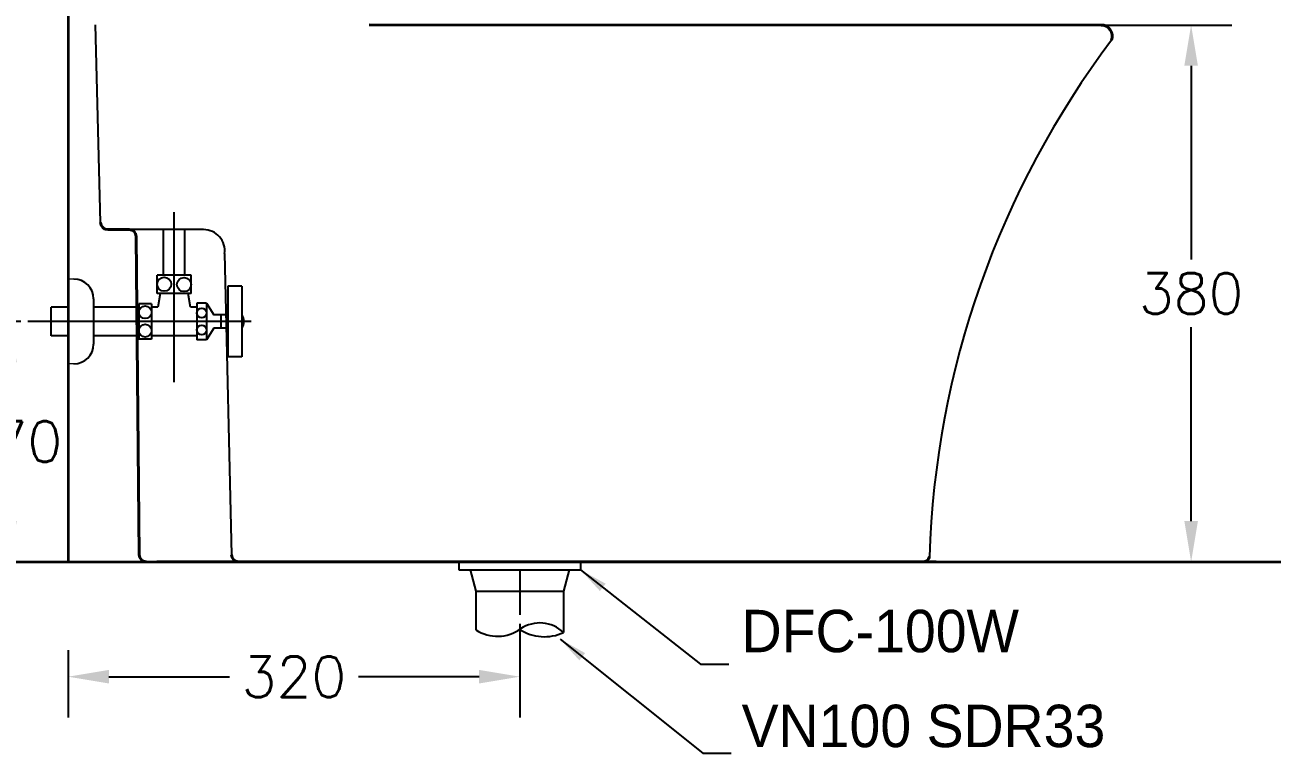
# Model space of a CAD drawing. Extents: x 1272 to 3698, y 823 to 4254.
# Drawn here: x 1717 to 2599, y 1646 to 2161 of the extents above; entities that cross this region are included whole.
import ezdxf

# ---------------------------------------------------------------- set-up
doc = ezdxf.new("R2010")
doc.units = 0
doc.header["$MEASUREMENT"] = 0
doc.linetypes.add('CENTER', pattern=[50.8, 31.75, -6.35, 6.35, -6.35])
doc.layers.get('Defpoints').update_dxf_attribs({"linetype": 'CONTINUOUS'})
for name, color, linetype, lineweight in [('AM_2', 54, 'CONTINUOUS', 20), ('AM_4', 40, 'CONTINUOUS', 13), ('AM_6', 2, 'CONTINUOUS', 30), ('OUTLINE', 11, 'CONTINUOUS', 40), ('Y', 202, 'CONTINUOUS', 35)]:
    doc.layers.add(name, color=color, linetype=linetype, lineweight=lineweight)
for name, color, linetype in [('CENTER', 1, 'CONTINUOUS'), ('Dim', 4, 'CONTINUOUS'), ('LINE', 7, 'CONTINUOUS'), ('MAIN', 7, 'CONTINUOUS')]:
    doc.layers.add(name, color=color, linetype=linetype)
doc.styles.add('h', font='', dxfattribs={"height": 30})
doc.styles.get("Standard").update_dxf_attribs({"font": 'txt.shx', "bigfont": 'ghs.shx'})
doc.styles.get('h').set_extended_font_data('Haansoft Batang')
doc.dimstyles.new('SERIM', dxfattribs={"dimscale": 10, "dimtxt": 3, "dimasz": 2, "dimexe": 1, "dimexo": 1.5, "dimgap": 1, "dimtad": 1, "dimtoh": 1, "dimdec": 0, "dimdsep": 46, "dimtxsty": 'h', "dimcen": -0.3, "dimclrt": 2, "dimadec": 0, "dimazin": 0, "dimtfac": 1, "dimtdec": 0, "dimtmove": 1, "dimatfit": 3, "dimfxl": 0, "dimtolj": 1, "dimtzin": 0, "dimarcsym": 0})
doc.dimstyles.get("Standard").update_dxf_attribs({"dimtxt": 0.18, "dimasz": 0.18, "dimexe": 0.18, "dimexo": 0.0625, "dimgap": 0.09, "dimtad": 0, "dimtih": 1, "dimtoh": 1, "dimdec": 4, "dimzin": 0, "dimdsep": 46, "dimtxsty": 'Standard', "dimcen": 0.09, "dimadec": 0, "dimazin": 0, "dimtfac": 1, "dimtdec": 4, "dimtofl": 0, "dimtmove": 0, "dimatfit": 0, "dimfxl": 0, "dimtolj": 1, "dimtzin": 0, "dimarcsym": 0})
doc.dimstyles.new('Standard$0', dxfattribs={"dimtxt": 0.18, "dimasz": 0.18, "dimexe": 0.18, "dimexo": 0.0625, "dimgap": 0.09, "dimtad": 0, "dimtih": 1, "dimtoh": 1, "dimdec": 4, "dimzin": 0, "dimdsep": 46, "dimtxsty": 'Standard', "dimcen": 0.09, "dimadec": 0, "dimazin": 0, "dimtfac": 1, "dimtdec": 4, "dimtofl": 0, "dimtmove": 0, "dimatfit": 3, "dimfxl": 0, "dimtolj": 1, "dimtzin": 0, "dimarcsym": 0})

# ---------------------------------------------------------------- blocks, each defined once
blk = doc.blocks.new('*D8')
at = {"layer": 'Defpoints', "color": 0}
for p in [(1876.98, 2311.36), (1645.04, 1781.01), (1877.04, 1781.01)]:
    blk.add_point(p, dxfattribs=at)
at = {"layer": 'Dim', "color": 0, "lineweight": -2}
for p, q in [((1866.98, 2311.36), (1616.24, 2311.36)), ((1645.04, 2282.56), (1645.04, 2070.18)), ((1645.04, 1809.81), (1645.04, 2022.18)), ((1867.04, 1781.01), (1616.24, 1781.01))]:
    blk.add_line(p, q, dxfattribs=at)
at = {"layer": 'Dim', "color": 0}
for points in [[(1640.24, 2282.56), (1649.84, 2282.56), (1645.04, 2311.36)], [(1640.24, 1809.81), (1649.84, 1809.81), (1645.04, 1781.01)]]:
    blk.add_solid(points, dxfattribs=at)
at = {"layer": 'Dim', "color": 0, "insert": (1645.04, 2046.18), "char_height": 40, "attachment_point": 5}
blk.add_mtext('\\A1;{\\H0.72x;530}', dxfattribs=at)
blk = doc.blocks.new('*D11')
at = {"layer": 'Defpoints', "color": 0}
for p in [(2066.9, 1742.95), (1747.3, 1728.53), (2066.9, 1699.66)]:
    blk.add_point(p, dxfattribs=at)
at = {"layer": 'Dim', "color": 0, "linetype": 'ByBlock', "lineweight": -2}
for p, q in [((2066.9, 1732.95), (2066.9, 1670.86)), ((1747.3, 1718.53), (1747.3, 1670.86)), ((1776.1, 1699.66), (1861.5, 1699.66)), ((2038.1, 1699.66), (1952.7, 1699.66))]:
    blk.add_line(p, q, dxfattribs=at)
at = {"layer": 'Dim', "color": 0}
for points in [[(1776.1, 1704.46), (1776.1, 1694.86), (1747.3, 1699.66)], [(2038.1, 1704.46), (2038.1, 1694.86), (2066.9, 1699.66)]]:
    blk.add_solid(points, dxfattribs=at)
at = {"layer": 'Dim', "color": 0, "insert": (1907.1, 1699.66), "char_height": 28.8, "attachment_point": 5}
blk.add_mtext('\\A1;320', dxfattribs=at)
blk = doc.blocks.new('*D12')
at = {"layer": 'Defpoints', "color": 0}
for p in [(2457.94, 2160.81), (2457.94, 1781.01), (2542.07, 1781.01)]:
    blk.add_point(p, dxfattribs=at)
at = {"layer": 'Dim', "color": 0, "linetype": 'ByBlock', "lineweight": -2}
for p, q in [((2467.94, 2160.81), (2570.87, 2160.81)), ((2542.07, 2132.01), (2542.07, 1994.91)), ((2542.07, 1809.81), (2542.07, 1946.91)), ((2467.94, 1781.01), (2570.87, 1781.01))]:
    blk.add_line(p, q, dxfattribs=at)
at = {"layer": 'Dim', "color": 0}
for points in [[(2537.27, 2132.01), (2546.87, 2132.01), (2542.07, 2160.81)], [(2537.27, 1809.81), (2546.87, 1809.81), (2542.07, 1781.01)]]:
    blk.add_solid(points, dxfattribs=at)
at = {"layer": 'Dim', "color": 0, "insert": (2542.07, 1970.91), "char_height": 28.8, "attachment_point": 5}
blk.add_mtext('\\A1;380', dxfattribs=at)
blk = doc.blocks.new('*D15')
at = {"layer": 'Defpoints', "color": 0}
for p in [(1706.11, 1951.01), (1723.69, 1951.01), (1747.3, 1781.01)]:
    blk.add_point(p, dxfattribs=at)
at = {"layer": 'Dim', "color": 0, "lineweight": -2}
for p, q in [((1713.69, 1951.01), (1677.31, 1951.01)), ((1706.11, 1922.21), (1706.11, 1890.01)), ((1706.11, 1809.81), (1706.11, 1842.01)), ((1737.3, 1781.01), (1677.31, 1781.01))]:
    blk.add_line(p, q, dxfattribs=at)
at = {"layer": 'Dim', "color": 0}
for points in [[(1701.31, 1922.21), (1710.91, 1922.21), (1706.11, 1951.01)], [(1701.31, 1809.81), (1710.91, 1809.81), (1706.11, 1781.01)]]:
    blk.add_solid(points, dxfattribs=at)
at = {"layer": 'Dim', "color": 0, "insert": (1706.11, 1866.01), "char_height": 40, "attachment_point": 5}
blk.add_mtext('\\A1;{\\H0.72x;170}', dxfattribs=at)

msp = doc.modelspace()

# ---------------------------------------------------------------- linework, layer by layer
at = {"layer": 'AM_2', "color": 0}
msp.add_line((1955.3, 1781.01), (1925.3, 1781.02), dxfattribs=at)
at = {"layer": 'AM_4', "color": 0}
for p, q in [((1751.3, 1981.01), (1747.3, 1981.01)), ((1751.3, 1921.01), (1747.3, 1921.01)), ((2117.55, 1781.01), (1985.55, 1781.01))]:
    msp.add_line(p, q, dxfattribs=at)
at = {"layer": 'CENTER', "color": 0}
for p, q in [((1822.3, 1907.98), (1822.3, 2028.3)), ((1876.79, 1951.01), (1718.69, 1951.01))]:
    msp.add_line(p, q, dxfattribs=at)
at = {"layer": 'Dim', "color": 0}
for p, q in [((1770.3, 2021.01), (1766.68, 2160.9)), ((1867.79, 1781.01), (1527.2, 1781.01))]:
    msp.add_line(p, q, dxfattribs=at)
at = {"layer": 'Dim', "color": 0, "linetype": 'CENTER'}
msp.add_line((2066.9, 1775.27), (2066.9, 1715.27), dxfattribs=at)
at = {"layer": 'LINE', "color": 0}
for p, q in [((1843.16, 2016.01), (1790.5, 2016.01)), ((1843.16, 2016.01), (1822.83, 2016.01)), ((1858.03, 1999.03), (1862.8, 1785.89))]:
    msp.add_line(p, q, dxfattribs=at)
msp.add_arc((1843.16, 2001.01), 15, 352.40536, 90, dxfattribs=at)
at = {"layer": 'MAIN', "color": 0}
for p, q in [((1814.8, 1983.76), (1814.8, 2016.01)), ((1829.8, 1983.76), (1829.8, 2016.01)), ((1834.3, 1983.76), (1810.3, 1983.76)), ((1810.3, 1970.76), (1810.3, 1983.76)), ((1834.3, 1970.76), (1834.3, 1983.76)), ((1834.3, 1970.76), (1810.3, 1970.76)), ((1812.3, 1970.76), (1810.8, 1961.26)), ((1833.8, 1961.26), (1832.3, 1970.76)), ((1860.3, 1976.01), (1860.3, 1926.01)), ((1870.3, 1976.01), (1860.3, 1976.01)), ((1870.3, 1976.01), (1870.3, 1926.01)), ((1735.3, 1940.76), (1735.3, 1961.26)), ((1747.3, 1961.26), (1735.3, 1961.26)), ((1765.3, 1967.01), (1765.3, 1935.01)), ((1797.3, 1961.26), (1765.3, 1961.26)), ((1797.3, 1963.51), (1797.3, 1938.51)), ((1806.3, 1963.51), (1797.3, 1963.51)), ((1806.3, 1963.51), (1806.3, 1938.51)), ((1810.8, 1961.26), (1806.3, 1961.26)), ((1838.3, 1961.26), (1833.8, 1961.26)), ((1845.3, 1964.01), (1838.3, 1964.01)), ((1838.3, 1964.01), (1838.3, 1938.01)), ((1845.3, 1964.01), (1845.3, 1938.01)), ((1845.3, 1964.01), (1850.3, 1955.76)), ((1860.3, 1955.76), (1850.3, 1955.76)), ((1855.3, 1955.76), (1855.3, 1946.26)), ((1850.3, 1946.26), (1845.3, 1938.01)), ((1860.3, 1946.26), (1850.3, 1946.26)), ((1747.3, 1940.76), (1735.3, 1940.76)), ((1797.3, 1940.76), (1765.3, 1940.76)), ((1806.3, 1938.51), (1797.3, 1938.51)), ((1838.3, 1940.76), (1806.3, 1940.76)), ((1845.3, 1938.01), (1838.3, 1938.01)), ((1870.3, 1926.01), (1860.3, 1926.01))]:
    msp.add_line(p, q, dxfattribs=at)
at = {"layer": 'MAIN', "color": 7}
for p, q in [((2023.9, 1780.27), (2023.9, 1775.27)), ((2023.9, 1775.27), (2109.9, 1775.27)), ((2031.9, 1775.27), (2035.9, 1760.27)), ((2101.9, 1775.27), (2097.9, 1760.27)), ((2109.9, 1780.27), (2109.9, 1775.27)), ((2035.9, 1760.27), (2097.9, 1760.27)), ((2035.9, 1760.27), (2035.9, 1732.76)), ((2097.9, 1760.27), (2097.9, 1730.98))]:
    msp.add_line(p, q, dxfattribs=at)
at = {"layer": 'MAIN', "color": 0}
for centre, radius in [((1815.3, 1977.41), 5), ((1829.3, 1977.16), 5), ((1801.8, 1957.51), 4.5), ((1841.8, 1957.01), 3.5), ((1801.8, 1944.51), 4.5), ((1841.8, 1945.01), 3.5)]:
    msp.add_circle(centre, radius, dxfattribs=at)
for centre, radius, start, end in [((2997.15, 1764.06), 640.68, 142.9514, 178.17123), ((1751.3, 1967.01), 14, 0, 90), ((1863.88, 1951.01), 7.84, 324.96543, 35.03457), ((1751.3, 1935.01), 14, 270, 360)]:
    msp.add_arc(centre, radius, start, end, dxfattribs=at)
at = {"layer": 'MAIN', "color": 7}
for centre, radius, start, end in [((2051.16, 1756.4), 28.14, 237.14755, 305.62875), ((2084.29, 1760.04), 32.09, 237.19027, 295.10181), ((2081.14, 1713.3), 24.37, 46.53795, 123.88218)]:
    msp.add_arc(centre, radius, start, end, dxfattribs=at)
at = {"layer": 'OUTLINE', "color": 0}
for p, q in [((1960.29, 2160.9), (2478.3, 2160.81)), ((1790.5, 2016.01), (1775.3, 2016.01)), ((1795.5, 2011.22), (1797.58, 1785.8)), ((1810.09, 1781.01), (2361.73, 1781.01))]:
    msp.add_line(p, q, dxfattribs=at)
for centre, radius, start, end in [((2478.3, 2152.81), 8, 339.9577, 90), ((1775.3, 2021.01), 5, 180, 270), ((1790.5, 2011.01), 5, 2.43665, 90), ((1802.57, 1786.01), 5, 182.43665, 270), ((1867.96, 1786.18), 5.17, 183.20957, 268.11072), ((2352.49, 1785.39), 4.4, 274.97906, 348.33471)]:
    msp.add_arc(centre, radius, start, end, dxfattribs=at)
at = {"layer": 'Y', "color": 0}
for p, q in [((1747.3, 3190.72), (1747.3, 1781.01)), ((1693.33, 1781.01), (2623.46, 1781.01))]:
    msp.add_line(p, q, dxfattribs=at)

# ---------------------------------------------------------------- texts
at = {"layer": 'AM_6', "color": 0, "char_height": 30, "attachment_point": 4}
for s, insert in [('{\\fGulim|b0|i0|c129|p50;DFC-100W}', (2223.93, 1731.76)), ('{\\fGulim|b0|i0|c129|p50;VN100 SDR33}', (2223.93, 1664.61))]:
    msp.add_mtext(s, dxfattribs=dict(at, insert=insert))

# ---------------------------------------------------------------- dimensions: what is measured, and where the dimension line sits
at = {"layer": 'Dim', "color": 0}
for base, p1, p2, angle, picture, middle in [((1645.04, 1781.01), (1876.98, 2311.36), (1877.04, 1781.01), 90, '*D8', (1645.04, 2046.18)), ((1706.11, 1951.01), (1747.3, 1781.01), (1723.69, 1951.01), 270, '*D15', (1706.11, 1866.01))]:
    dim = msp.add_linear_dim(base=base, p1=p1, p2=p2, angle=angle, text='{\\H0.72x;<>}', dimstyle='Standard', override={"dimscale": 160, "dimtxt": 0.25, "dimgap": 0.06, "dimdec": 0, "dimatfit": 3}, dxfattribs=at)
    dim.commit()
    dim.dimension.update_dxf_attribs({"geometry": picture, "text_midpoint": middle, "dimtype": 160})
dim = msp.add_linear_dim(base=(2542.07, 1781.01), p1=(2457.94, 2160.81), p2=(2457.94, 1781.01), angle=90, dimstyle='Standard$0', override={"dimscale": 160, "dimgap": 0.06, "dimdec": 0, "dimarcsym": 1}, dxfattribs=at)
dim.commit()
dim.dimension.update_dxf_attribs({"geometry": '*D12', "text_midpoint": (2542.07, 1970.91)})
dim = msp.add_linear_dim(base=(2066.9, 1699.66), p1=(1747.3, 1728.53), p2=(2066.9, 1742.95), dimstyle='Standard$0', override={"dimscale": 160, "dimgap": 0.06, "dimdec": 0, "dimarcsym": 1}, dxfattribs=at)
dim.commit()
dim.dimension.update_dxf_attribs({"geometry": '*D11', "text_midpoint": (1907.1, 1699.66)})

# ---------------------------------------------------------------- leaders
for points in [[(2109.93, 1775.23), (2194.93, 1708.57), (2214.93, 1708.57)], [(2095.48, 1726.26), (2196.57, 1645.62), (2216.57, 1645.62)]]:
    msp.add_leader(points, dimstyle='SERIM', override={"dimse1": 1}, dxfattribs=at)

doc.saveas('drawing.dxf')
